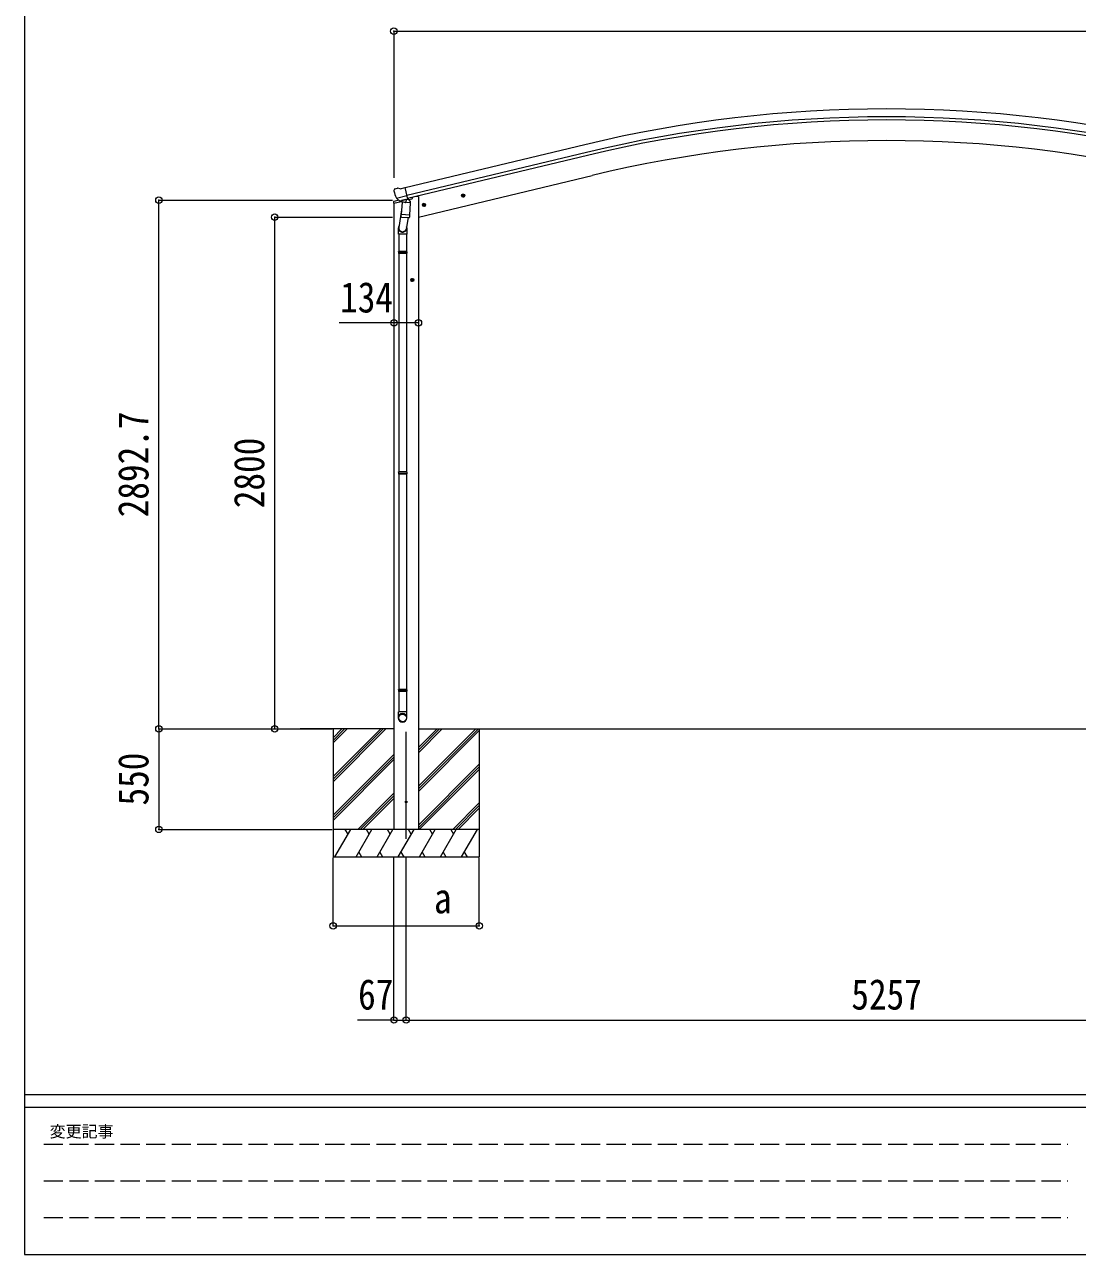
# Model space of a CAD drawing. Units: millimetres at full size. Extents: x -9783 to 9892, y -6828 to 6752.
# Drawn here: x -9783 to -4022, y -6828 to -99 of the extents above; entities that cross this region are included whole.
import ezdxf
from ezdxf.enums import TextEntityAlignment as Align

# ---------------------------------------------------------------- set-up
doc = ezdxf.new("R2010")
doc.units = ezdxf.units.MM
doc.header["$LTSCALE"] = 35
doc.header["$PDMODE"] = 32
doc.header["$PDSIZE"] = 35
doc.linetypes.add('DASHED3', pattern=[4, 3, -1])
for name, color, linetype, lineweight in [('0-0_0', 7, 'Continuous', 9), ('0-1_本体', 4, 'Continuous', 9), ('0-2_部品', 7, 'Continuous', 9), ('0-8_PARTS2', 2, 'Continuous', 9), ('0-A_寸法', 6, 'Continuous', 9), ('F-0_240', 7, 'Continuous', 9)]:
    doc.layers.add(name, color=color, linetype=linetype, lineweight=lineweight)
doc.styles.add('ＭＳ ゴシック', font='')
doc.styles.get('ＭＳ ゴシック').set_extended_font_data('MS Gothic')

msp = doc.modelspace()

# ---------------------------------------------------------------- linework, layer by layer
at = {"layer": '0-0_0'}
for p, q in [((-7762.01, -3952.74), (-8274.23, -3952.75)), ((-8095.01, -3952.74), (-8095.01, -4652.74)), ((-8095.01, -4213.47), (-7834.28, -3952.74)), ((-8095.01, -4227.61), (-7820.14, -3952.74)), ((-8095.01, -4241.76), (-7806, -3952.74)), ((-8095.01, -4029.63), (-8018.13, -3952.74)), ((-8095.01, -4015.48), (-8032.27, -3952.74)), ((-8095.01, -4001.34), (-8046.41, -3952.74)), ((-7628.01, -4266.97), (-7313.78, -3952.74)), ((-7628.01, -4281.11), (-7299.64, -3952.74)), ((-7628.01, -4083.13), (-7497.63, -3952.74)), ((-7628.01, -4068.98), (-7511.77, -3952.74)), ((-7628.01, -4054.84), (-7525.91, -3952.74)), ((-7628.01, -3952.74), (-2505.19, -3952.74)), ((-7628.01, -4295.26), (-7295.01, -3962.26)), ((-7295.01, -3952.74), (-7295.01, -4652.74)), ((-8095.01, -4425.6), (-7762.01, -4092.61)), ((-8095.01, -4439.75), (-7762.01, -4106.75)), ((-8095.01, -4453.89), (-7762.01, -4120.89)), ((-7628.01, -4479.1), (-7295.01, -4146.11)), ((-7628.01, -4493.25), (-7295.01, -4160.25)), ((-7623.37, -4502.74), (-7295.01, -4174.39)), ((-7960.02, -4502.74), (-7762.01, -4304.74)), ((-7945.88, -4502.74), (-7762.01, -4318.88)), ((-7931.73, -4502.74), (-7762.01, -4333.02)), ((-7439.52, -4502.74), (-7295.01, -4358.24)), ((-7425.38, -4502.74), (-7295.01, -4372.38)), ((-7411.23, -4502.74), (-7295.01, -4386.52)), ((-7295.01, -4502.74), (-8095.01, -4502.74)), ((-8084.72, -4652.74), (-7998.12, -4502.74)), ((-8013.12, -4528.73), (-8028.12, -4502.74)), ((-7969.25, -4652.74), (-7882.65, -4502.74)), ((-7897.65, -4528.73), (-7912.65, -4502.75)), ((-7853.78, -4652.74), (-7767.18, -4502.75)), ((-7782.18, -4528.73), (-7797.18, -4502.74)), ((-7628.01, -4502.74), (-7762.01, -4502.74)), ((-7738.31, -4652.74), (-7651.71, -4502.75)), ((-7666.71, -4528.73), (-7681.71, -4502.74)), ((-7622.84, -4652.74), (-7536.24, -4502.75)), ((-7551.24, -4528.73), (-7566.24, -4502.74)), ((-7507.37, -4652.74), (-7420.77, -4502.75)), ((-7450.77, -4502.75), (-7435.77, -4528.73)), ((-7391.9, -4652.74), (-7305.3, -4502.74)), ((-7954.25, -4626.77), (-7939.25, -4652.74)), ((-7838.78, -4626.76), (-7823.78, -4652.74)), ((-7723.31, -4626.76), (-7708.31, -4652.74)), ((-7607.84, -4626.77), (-7592.84, -4652.74)), ((-7492.37, -4626.77), (-7477.37, -4652.74)), ((-7376.9, -4626.77), (-7361.9, -4652.74)), ((-8095.01, -4652.74), (-7295.01, -4652.74))]:
    msp.add_line(p, q, dxfattribs=at)
at = {"layer": '0-1_本体'}
for p, q in [((-6717.56, -756.37), (-7700.8, -992.43)), ((-6707.48, -798.35), (-7690.73, -1034.4)), ((-6703.55, -814.71), (-7686.8, -1050.74)), ((-7628.01, -1152.86), (-6677.17, -924.59)), ((-7762.01, -1076.02), (-7762.01, -4502.74)), ((-7628.01, -1039.74), (-7640.88, -1039.74)), ((-7628.01, -1039.74), (-7628.01, -4502.74))]:
    msp.add_line(p, q, dxfattribs=at)
for radius in [7073, 7029.83, 7013, 6900]:
    msp.add_arc((-5066.4, -7633.94), radius, 76.5, 103.5, dxfattribs=at)
at = {"layer": '0-2_部品'}
for p, q in [((-7762.25, -1008.4), (-7761.98, -1009.55)), ((-7758.03, -999.82), (-7761.89, -1006.12)), ((-7754.94, -997.57), (-7741.76, -994.41)), ((-7727.2, -997.08), (-7740.46, -994.38)), ((-7727.2, -997.08), (-7701.27, -990.86)), ((-7686.11, -1053.97), (-7701.27, -990.86)), ((-7764.28, -1076.62), (-7721.35, -1066.31)), ((-7764.28, -1069.73), (-7764.28, -1076.62)), ((-7735.04, -1060.34), (-7761.98, -1066.81)), ((-7748.47, -1048.13), (-7747.88, -1048.97)), ((-7748.2, -1048.7), (-7690.69, -1034.9)), ((-7747.88, -1048.97), (-7747.72, -1049.12)), ((-7731.35, -1063.61), (-7747.72, -1049.12)), ((-7728.64, -1064.18), (-7721.12, -1062.38)), ((-7724.43, -1063.93), (-7724.49, -1064.68)), ((-7723.73, -1065.72), (-7697.91, -1072.15)), ((-7716.81, -1071.06), (-7721.49, -1137.9)), ((-7720.84, -1062.4), (-7721.12, -1062.38)), ((-7696.07, -1056.46), (-7720.84, -1062.4)), ((-7671.12, -1074.26), (-7716.81, -1071.06)), ((-7715.04, -1067.88), (-7715.27, -1071.17)), ((-7695.52, -1056.72), (-7696.54, -1071.33)), ((-7695.84, -1056.31), (-7696.07, -1056.46)), ((-7695.84, -1056.31), (-7686.11, -1053.97)), ((-7686.48, -1052.42), (-7685.54, -1052.49)), ((-7685.54, -1052.49), (-7672.23, -1067.81)), ((-7681.78, -1056.81), (-7663.56, -1052.43)), ((-7675.8, -1141.09), (-7671.12, -1074.26)), ((-7672.23, -1067.81), (-7672.67, -1074.15)), ((-7659.72, -1044.32), (-7659.72, -1047.57)), ((-7373.33, -1032.65), (-7392.78, -1037.31)), ((-7390.35, -1036.73), (-7388.22, -1029.54)), ((-7385.19, -1042.18), (-7390.35, -1036.73)), ((-7380.72, -1044.7), (-7385.39, -1025.26)), ((-7377.89, -1040.42), (-7385.19, -1042.18)), ((-7375.76, -1033.23), (-7377.89, -1040.42)), ((-7719.75, -1113.13), (-7735.67, -1209.3)), ((-7722.34, -1150.37), (-7721.47, -1137.9)), ((-7675.8, -1141.09), (-7721.49, -1137.9)), ((-7675.81, -1141.09), (-7676.7, -1153.79)), ((-7587.25, -1084), (-7606.7, -1088.67)), ((-7604.27, -1088.09), (-7602.14, -1080.89)), ((-7599.11, -1093.53), (-7604.27, -1088.09)), ((-7594.64, -1096.06), (-7599.31, -1076.61)), ((-7591.81, -1091.78), (-7599.11, -1093.53)), ((-7589.68, -1084.59), (-7591.81, -1091.78)), ((-7721.95, -1151.72), (-7721.95, -1151.72)), ((-7720.5, -1152.5), (-7678.8, -1155.42)), ((-7684.23, -1155.04), (-7694.96, -1218.63)), ((-7735.82, -1246.47), (-7735.82, -1340.47)), ((-7693.82, -1246.47), (-7693.82, -1340.47)), ((-7691.82, -1211.81), (-7691.82, -1246.47)), ((-7737.82, -1342.47), (-7736.82, -1340.47)), ((-7737.82, -1342.47), (-7737.82, -1350.47)), ((-7691.82, -1342.47), (-7737.82, -1342.47)), ((-7692.82, -1340.47), (-7736.82, -1340.47)), ((-7691.82, -1342.47), (-7692.82, -1340.47)), ((-7691.82, -1342.47), (-7691.82, -1350.47)), ((-7737.82, -1350.47), (-7736.82, -1352.47)), ((-7691.82, -1350.47), (-7737.82, -1350.47)), ((-7692.82, -1352.47), (-7736.82, -1352.47)), ((-7735.82, -1352.47), (-7735.82, -2546.8)), ((-7693.82, -1352.47), (-7693.82, -2546.8)), ((-7691.82, -1350.47), (-7692.82, -1352.47)), ((-7651.61, -1496.25), (-7671.61, -1496.25)), ((-7669.11, -1496.25), (-7665.36, -1489.75)), ((-7665.36, -1502.75), (-7669.11, -1496.25)), ((-7657.86, -1502.75), (-7665.36, -1502.75)), ((-7661.61, -1506.25), (-7661.61, -1486.25)), ((-7654.1, -1496.25), (-7657.86, -1502.75)), ((-7737.82, -2548.8), (-7736.82, -2546.8)), ((-7737.82, -2548.8), (-7737.82, -2556.8)), ((-7691.82, -2548.8), (-7737.82, -2548.8)), ((-7737.82, -2556.8), (-7736.82, -2558.8)), ((-7691.82, -2556.8), (-7737.82, -2556.8)), ((-7692.82, -2546.8), (-7736.82, -2546.8)), ((-7691.82, -2548.8), (-7692.82, -2546.8)), ((-7691.82, -2556.8), (-7692.82, -2558.8)), ((-7691.82, -2548.8), (-7691.82, -2556.8)), ((-7692.82, -2558.8), (-7736.82, -2558.8)), ((-7735.82, -2558.8), (-7735.82, -3736.84)), ((-7693.82, -2558.8), (-7693.82, -3736.84)), ((-7737.82, -3738.84), (-7736.82, -3736.84)), ((-7737.82, -3738.84), (-7737.82, -3746.84)), ((-7691.82, -3738.84), (-7737.82, -3738.84)), ((-7737.82, -3746.84), (-7736.82, -3748.84)), ((-7691.82, -3746.84), (-7737.82, -3746.84)), ((-7692.82, -3736.84), (-7736.82, -3736.84)), ((-7692.82, -3748.84), (-7736.82, -3748.84)), ((-7735.82, -3748.84), (-7735.82, -3858.84)), ((-7693.82, -3748.84), (-7693.82, -3858.84)), ((-7691.82, -3738.84), (-7692.82, -3736.84)), ((-7691.82, -3746.84), (-7692.82, -3748.84)), ((-7691.82, -3738.84), (-7691.82, -3746.84)), ((-7691.82, -3858.84), (-7737.82, -3858.84)), ((-7737.82, -3892.98), (-7737.82, -3858.84)), ((-7691.82, -3892.98), (-7691.82, -3858.84))]:
    msp.add_line(p, q, dxfattribs=at)
for points in [[(-7727.8, -1064.07), (-7726.27, -1063.71), (-7689.57, -1054.9), (-7688.04, -1054.53)], [(-7388.22, -1029.54), (-7380.92, -1027.78), (-7375.76, -1033.23)], [(-7602.14, -1080.89), (-7594.84, -1079.14), (-7589.68, -1084.59)], [(-7691.82, -1246.47), (-7737.82, -1246.47), (-7737.82, -1212.11)], [(-7665.36, -1489.75), (-7657.86, -1489.75), (-7654.1, -1496.25)]]:
    msp.add_lwpolyline(points, dxfattribs=at)
for centre, radius in [((-7383.05, -1034.98), 8.5), ((-7383.05, -1034.98), 7.7), ((-7383.05, -1034.98), 6.5), ((-7596.98, -1086.34), 8.5), ((-7596.98, -1086.34), 7.7), ((-7596.98, -1086.34), 6.5), ((-7661.61, -1496.25), 8.5), ((-7661.61, -1496.25), 7.7), ((-7661.61, -1496.25), 6.5)]:
    msp.add_circle(centre, radius, dxfattribs=at)
at = {"layer": '0-2_部品', "color": 4}
msp.add_circle((-7694.81, -4352.74), 5, dxfattribs=at)
at = {"layer": '0-2_部品'}
for centre, radius, start, end in [((-7753.77, -1002.43), 5, 103.5, 148.5), ((-7741.05, -997.32), 3, 78.5, 103.5), ((-7761.28, -1069.73), 3, 103.5, 180), ((-7565.17, -962.3), 202.4, 193.5, 205.09125), ((-7727.92, -1063.59), 0.5, 248.23754, 283.5), ((-7724.93, -1063.9), 0.5, 356, 103.5), ((-7723.49, -1064.75), 1, 176, 256), ((-7697.56, -1071.18), 1.03, 250.03897, 351.96569), ((-7694.92, -1056.8), 0.604, 100.59842, 172.20595), ((-7688.15, -1054.04), 0.5, 283.5, 318.76246), ((-7664.72, -1047.57), 5, 283.5, 0), ((-7707.82, -1212.11), 30, 177.45142, 180), ((-7720.4, -1150.54), 1.95, 175.04017, 217.47766), ((-7720.36, -1150.51), 2, 217.40962, 266), ((-7678.66, -1153.42), 2, 266, 349.46843)]:
    msp.add_arc(centre, radius, start, end, dxfattribs=at)
for centre, major_axis, ratio, start_param, end_param in [((-7759.33, -1007.68), (-1.57, -2.57), 0.99628, 4.712389, 5.4996506), ((-7729.36, -1061.36), (-0.73, -2.92), 0.997631, 5.8041905, 6.6006116), ((-7729.3, -1061.13), (2.63, 3.16), 0.650902, 4.0958226, 4.1686332), ((-7729.33, -1061.26), (-0.73, -2.92), 0.997631, 0.3902369, 0.4789948), ((-7714.82, -1211.81), (23, 0), 0.996195, 2.5560258, 6.5663028), ((-7714.82, -1211.81), (21, 0), 0.996195, 2.9349147, 5.9512394), ((-7714.82, -3891.24), (-23, 0), 0.996195, 3.1415927, 6.2831853), ((-7714.82, -3892.98), (-23, 0), 0.996195, 3.1415927, 6.2831853), ((-7714.82, -3892.98), (0, -23.43), 0.981806, 4.712389, 7.8539816)]:
    msp.add_ellipse(centre, major_axis=major_axis, ratio=ratio, start_param=start_param, end_param=end_param, dxfattribs=at)
msp.add_ellipse((-7714.82, -3892.98), major_axis=(21, 0), ratio=0.996195, dxfattribs=at)
at = {"layer": '0-8_PARTS2', "color": 6}
msp.add_line((-7762.31, -135.21), (-2370.29, -135.21), dxfattribs=at)
at = {"layer": '0-8_PARTS2'}
msp.add_line((-7694.81, -4553.68), (-7694.81, -3969.73), dxfattribs=at)
at = {"layer": '0-A_寸法'}
for p, q in [((-7762.31, -135.21), (-7762.31, -937.55)), ((-9048.09, -1060.04), (-7769.26, -1060.04)), ((-9048.09, -3952.75), (-9048.09, -1060.04)), ((-8414.38, -1152.76), (-7769.26, -1152.76)), ((-8414.38, -3952.75), (-8414.38, -1152.76)), ((-7761.81, -1731.5), (-8061.81, -1731.5)), ((-7627.81, -1731.5), (-7761.81, -1731.5)), ((-9048.09, -3952.75), (-8099.07, -3952.75)), ((-9048.09, -3952.75), (-8101.82, -3952.75)), ((-9048.09, -3952.75), (-9048.09, -4502.74)), ((-8414.38, -3952.75), (-8101.82, -3952.75)), ((-9048.09, -4502.74), (-8100.1, -4502.74)), ((-8094.81, -5030.65), (-8094.81, -4656.24)), ((-7761.81, -5545.63), (-7761.81, -4656.24)), ((-7694.81, -5545.63), (-7694.81, -4656.24)), ((-7294.81, -5030.65), (-7294.81, -4656.24)), ((-8094.81, -5030.65), (-7294.81, -5030.65)), ((-7761.81, -5545.63), (-7961.81, -5545.63)), ((-7761.81, -5545.63), (-7694.81, -5545.63)), ((-7694.81, -5545.63), (-2437.79, -5545.63))]:
    msp.add_line(p, q, dxfattribs=at)
for p in [(-7762.31, -135.21), (-9048.09, -1060.04), (-8414.38, -1152.76), (-7761.81, -1731.5), (-7627.81, -1731.5), (-9048.09, -3952.75), (-8414.38, -3952.75), (-9048.09, -4502.74), (-8094.81, -5030.65), (-7294.81, -5030.65), (-7761.81, -5545.63), (-7694.81, -5545.63)]:
    msp.add_point(p, dxfattribs=at)
at = {"layer": 'F-0_240', "color": 5}
for p, q in [((-9783.03, 6751.9), (-9783.03, -6828.1)), ((-9783.03, -5953.1), (9396.97, -5953.1)), ((-9783.03, -6023.1), (6285.75, -6023.1)), ((-9783.03, -6828.1), (9396.97, -6828.1))]:
    msp.add_line(p, q, dxfattribs=at)
at = {"layer": 'F-0_240', "color": 4, "linetype": 'DASHED3'}
for p, q in [((-9678.03, -6224.35), (-4074.25, -6224.35)), ((-9678.03, -6425.6), (-4074.25, -6425.6)), ((-9678.03, -6626.85), (-4074.25, -6626.85))]:
    msp.add_line(p, q, dxfattribs=at)

# ---------------------------------------------------------------- texts
at = {"layer": '0-A_寸法', "color": 7, "style": 'ＭＳ ゴシック', "width": 0.85}
for s, p in [('134', (-8056.18, -1724.5)), ('a', (-7542.93, -5011.65)), ('67', (-7958.06, -5538.63)), ('5257', (-5258.8, -5538.63))]:
    msp.add_text(s, height=166.8, dxfattribs=at).set_placement(p, align=Align.BOTTOM_LEFT)
for s, p in [('2892.7', (-9055.09, -2795.15)), ('2800', (-8421.38, -2745.26)), ('550', (-9055.09, -4372.12))]:
    msp.add_text(s, height=166.8, rotation=90, dxfattribs=at).set_placement(p, align=Align.BOTTOM_LEFT)
at = {"layer": 'F-0_240', "style": 'ＭＳ ゴシック'}
msp.add_text('変更記事', height=64.15, dxfattribs=at).set_placement((-9646.27, -6206.85), align=Align.BOTTOM_LEFT)

doc.saveas('drawing.dxf')
